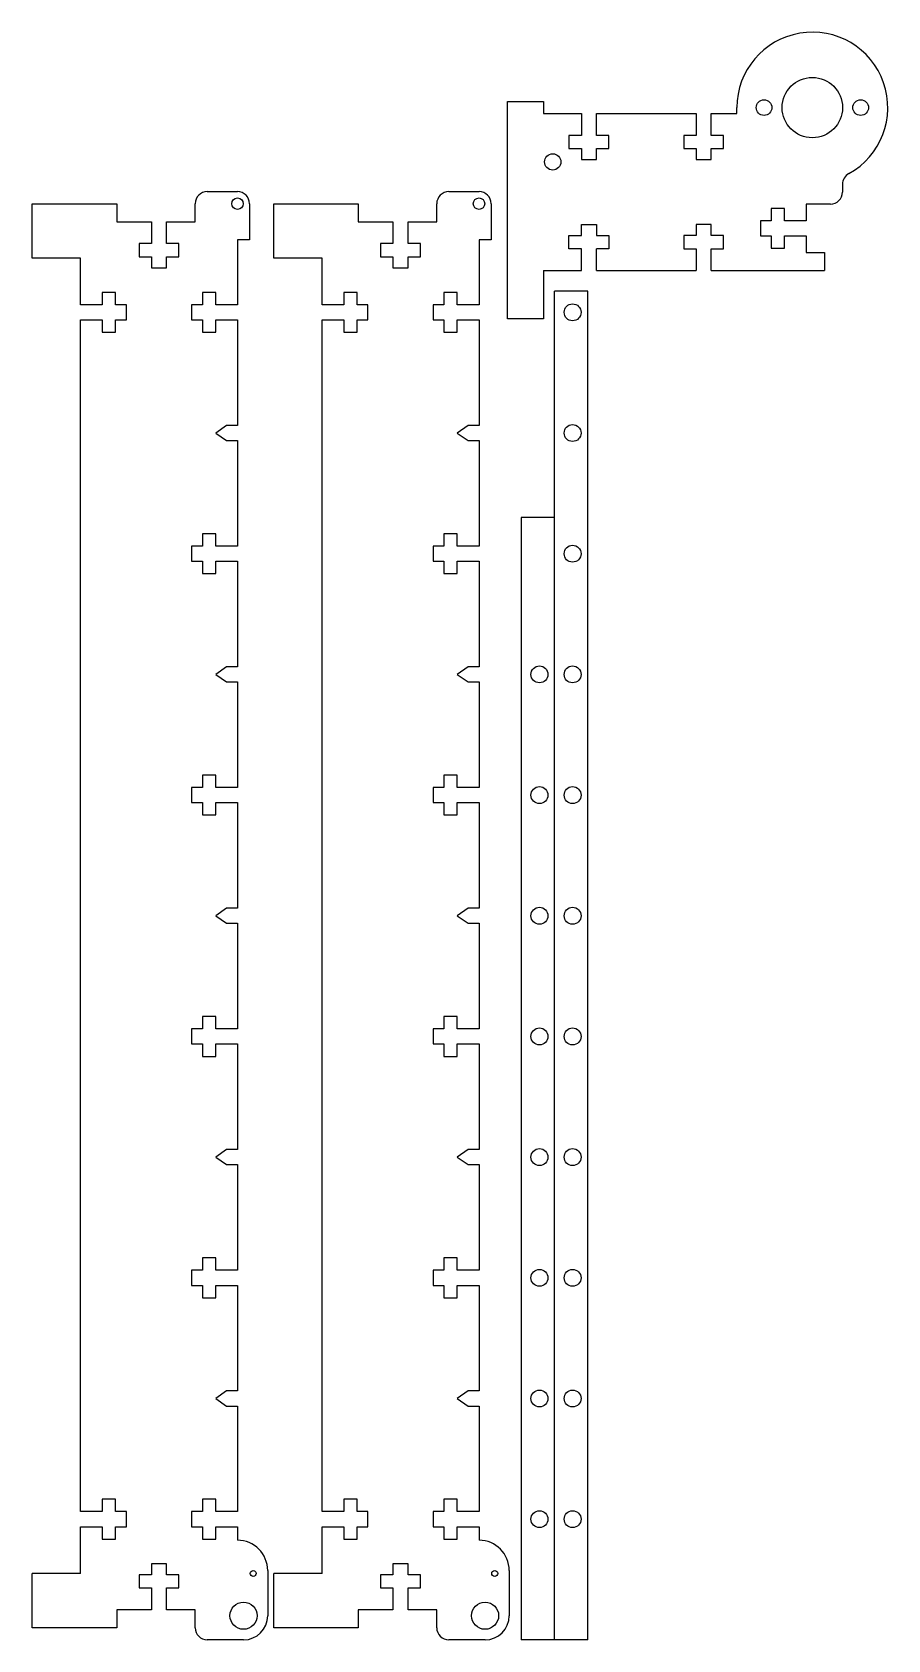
# Model space of a CAD drawing. Header units: millimetres. Extents: x 0 to 142, y 0 to 266.
import ezdxf

# ---------------------------------------------------------------- set-up
doc = ezdxf.new("R2010")
doc.units = ezdxf.units.MM
doc.header["$MEASUREMENT"] = 0
for name, color, linetype in [('GUIDES', 98, 'Continuous'), ('MOTOR_RAIL', 1, 'Continuous'), ('MOTOR_RAIL_380', 1, 'Continuous'), ('SIDE RAIL MIDDLE', 1, 'Continuous')]:
    doc.layers.add(name, color=color, linetype=linetype)

msp = doc.modelspace()

# ---------------------------------------------------------------- linework, layer by layer
at = {"layer": 'GUIDES'}
for p, q in [((92, 223.5), (86.5, 223.5)), ((86.5, 0), (86.5, 223.5)), ((92, 0), (92, 223.5)), ((86.5, 186), (81, 186)), ((81, 186), (81, 175.5)), ((81, 175.5), (81, 0)), ((86.5, 0), (81, 0)), ((92, 0), (86.5, 0))]:
    msp.add_line(p, q, dxfattribs=at)
for centre in [(89.5, 220), (89.5, 200), (89.5, 180), (84, 160), (89.5, 160), (84, 140), (89.5, 140), (84, 120), (89.5, 120), (84, 100), (89.5, 100), (84, 80), (89.5, 80), (84, 60), (89.5, 60), (84, 40), (89.5, 40), (84, 20), (89.5, 20)]:
    msp.add_circle(centre, 1.4, dxfattribs=at)
at = {"layer": 'MOTOR_RAIL'}
for p, q in [((78.7, 254.93), (84.7, 254.93)), ((78.7, 218.93), (78.7, 254.93)), ((84.7, 254.93), (84.7, 252.93)), ((116.7, 252.93), (116.7, 253.93)), ((84.7, 252.93), (90.95, 252.93)), ((90.95, 252.93), (90.95, 249.33)), ((93.45, 249.33), (93.45, 252.93)), ((93.45, 252.93), (109.95, 252.93)), ((109.95, 252.93), (109.95, 249.33)), ((112.45, 249.33), (112.45, 252.93)), ((112.45, 252.93), (116.7, 252.93)), ((90.95, 249.33), (88.9, 249.33)), ((88.9, 249.33), (88.9, 247.13)), ((95.5, 249.33), (93.45, 249.33)), ((95.5, 247.13), (95.5, 249.33)), ((109.95, 249.33), (107.9, 249.33)), ((107.9, 249.33), (107.9, 247.13)), ((114.5, 249.33), (112.45, 249.33)), ((114.5, 247.13), (114.5, 249.33)), ((88.9, 247.13), (90.95, 247.13)), ((90.95, 247.13), (90.95, 245.33)), ((90.95, 245.33), (93.45, 245.33)), ((93.45, 245.33), (93.45, 247.13)), ((93.45, 247.13), (95.5, 247.13)), ((107.9, 247.13), (109.95, 247.13)), ((109.95, 247.13), (109.95, 245.33)), ((109.95, 245.33), (112.45, 245.33)), ((112.45, 245.33), (112.45, 247.13)), ((112.45, 247.13), (114.5, 247.13)), ((134.2, 241.23), (134.2, 239.93)), ((124.6, 237.23), (122.4, 237.23)), ((122.4, 237.23), (122.4, 235.18)), ((124.6, 235.18), (124.6, 237.23)), ((132.2, 237.93), (128.2, 237.93)), ((128.2, 237.93), (128.2, 235.18)), ((90.95, 232.73), (90.95, 234.53)), ((90.95, 234.53), (93.45, 234.53)), ((93.45, 234.53), (93.45, 232.73)), ((112.45, 234.53), (109.95, 234.53)), ((109.95, 234.53), (109.95, 232.73)), ((112.45, 232.73), (112.45, 234.53)), ((122.4, 235.18), (120.6, 235.18)), ((120.6, 235.18), (120.6, 232.68)), ((128.2, 235.18), (124.6, 235.18)), ((88.9, 230.53), (88.9, 232.73)), ((88.9, 232.73), (90.95, 232.73)), ((93.45, 232.73), (95.5, 232.73)), ((95.5, 232.73), (95.5, 230.53)), ((109.95, 232.73), (107.9, 232.73)), ((107.9, 232.73), (107.9, 230.53)), ((114.5, 232.73), (112.45, 232.73)), ((114.5, 230.53), (114.5, 232.73)), ((120.6, 232.68), (122.4, 232.68)), ((122.4, 232.68), (122.4, 230.63)), ((124.6, 230.63), (124.6, 232.68)), ((124.6, 232.68), (128.2, 232.68)), ((128.2, 232.68), (128.2, 229.93)), ((90.95, 230.53), (88.9, 230.53)), ((90.95, 226.93), (90.95, 230.53)), ((93.45, 226.93), (93.45, 230.53)), ((95.5, 230.53), (93.45, 230.53)), ((107.9, 230.53), (109.95, 230.53)), ((109.95, 230.53), (109.95, 226.93)), ((112.45, 226.93), (112.45, 230.53)), ((112.45, 230.53), (114.5, 230.53)), ((122.4, 230.63), (124.6, 230.63)), ((128.2, 229.93), (131.2, 229.93)), ((131.2, 229.93), (131.2, 226.93)), ((84.7, 226.93), (84.7, 218.93)), ((84.7, 226.93), (90.95, 226.93)), ((93.45, 226.93), (109.95, 226.93)), ((112.45, 226.93), (131.2, 226.93)), ((84.7, 218.93), (78.7, 218.93))]:
    msp.add_line(p, q, dxfattribs=at)
msp.add_circle((86.2, 244.93), 1.35, dxfattribs=at)
for centre, radius, start, end in [((129.2, 253.93), 12.5, 298.8657, 180), ((136.2, 241.23), 2, 118.8657, 180), ((132.2, 239.93), 2, 270, 0)]:
    msp.add_arc(centre, radius, start, end, dxfattribs=at)
at = {"layer": 'MOTOR_RAIL_380'}
for centre, radius in [((129.2, 253.93), 5), ((121.2, 253.93), 1.3), ((137.2, 253.93), 1.3)]:
    msp.add_circle(centre, radius, dxfattribs=at)
at = {"layer": 'SIDE RAIL MIDDLE'}
for p, q in [((29, 240), (34, 240)), ((69, 240), (74, 240)), ((0, 229), (0, 238)), ((0, 238), (14, 238)), ((14, 238), (14, 235)), ((27, 235), (27, 238)), ((36, 238), (36, 232)), ((40, 229), (40, 238)), ((40, 238), (54, 238)), ((54, 238), (54, 235)), ((67, 235), (67, 238)), ((76, 238), (76, 232)), ((14, 235), (19.75, 235)), ((19.75, 235), (19.75, 231.4)), ((22.25, 231.4), (22.25, 235)), ((22.25, 235), (27, 235)), ((54, 235), (59.75, 235)), ((59.75, 235), (59.75, 231.4)), ((62.25, 231.4), (62.25, 235)), ((62.25, 235), (67, 235)), ((34, 232), (34, 221.25)), ((36, 232), (34, 232)), ((74, 232), (74, 221.25)), ((76, 232), (74, 232)), ((19.75, 231.4), (17.7, 231.4)), ((17.7, 231.4), (17.7, 229.2)), ((17.7, 229.2), (19.75, 229.2)), ((19.75, 229.2), (19.75, 227.4)), ((24.3, 231.4), (22.25, 231.4)), ((22.25, 227.4), (22.25, 229.2)), ((22.25, 229.2), (24.3, 229.2)), ((24.3, 229.2), (24.3, 231.4)), ((59.75, 231.4), (57.7, 231.4)), ((57.7, 231.4), (57.7, 229.2)), ((57.7, 229.2), (59.75, 229.2)), ((59.75, 229.2), (59.75, 227.4)), ((64.3, 231.4), (62.25, 231.4)), ((62.25, 227.4), (62.25, 229.2)), ((62.25, 229.2), (64.3, 229.2)), ((64.3, 229.2), (64.3, 231.4)), ((8, 229), (0, 229)), ((8, 221.25), (8, 229)), ((19.75, 227.4), (22.25, 227.4)), ((48, 229), (40, 229)), ((48, 221.25), (48, 229)), ((59.75, 227.4), (62.25, 227.4)), ((11.6, 221.25), (8, 221.25)), ((11.6, 223.3), (11.6, 221.25)), ((13.8, 223.3), (11.6, 223.3)), ((13.8, 221.25), (13.8, 223.3)), ((15.6, 221.25), (13.8, 221.25)), ((15.6, 218.75), (15.6, 221.25)), ((26.4, 221.25), (26.4, 218.75)), ((28.2, 221.25), (26.4, 221.25)), ((28.2, 223.3), (28.2, 221.25)), ((30.4, 223.3), (28.2, 223.3)), ((30.4, 221.25), (30.4, 223.3)), ((34, 221.25), (30.4, 221.25)), ((51.6, 221.25), (48, 221.25)), ((51.6, 223.3), (51.6, 221.25)), ((53.8, 223.3), (51.6, 223.3)), ((53.8, 221.25), (53.8, 223.3)), ((55.6, 221.25), (53.8, 221.25)), ((55.6, 218.75), (55.6, 221.25)), ((66.4, 221.25), (66.4, 218.75)), ((68.2, 221.25), (66.4, 221.25)), ((68.2, 223.3), (68.2, 221.25)), ((70.4, 223.3), (68.2, 223.3)), ((70.4, 221.25), (70.4, 223.3)), ((74, 221.25), (70.4, 221.25)), ((8, 21.25), (8, 218.75)), ((8, 218.75), (11.6, 218.75)), ((11.6, 218.75), (11.6, 216.7)), ((13.8, 218.75), (15.6, 218.75)), ((13.8, 216.7), (13.8, 218.75)), ((26.4, 218.75), (28.2, 218.75)), ((28.2, 218.75), (28.2, 216.7)), ((30.4, 218.75), (34, 218.75)), ((30.4, 216.7), (30.4, 218.75)), ((34, 218.75), (34, 201.25)), ((48, 21.25), (48, 218.75)), ((48, 218.75), (51.6, 218.75)), ((51.6, 218.75), (51.6, 216.7)), ((53.8, 218.75), (55.6, 218.75)), ((53.8, 216.7), (53.8, 218.75)), ((66.4, 218.75), (68.2, 218.75)), ((68.2, 218.75), (68.2, 216.7)), ((70.4, 218.75), (74, 218.75)), ((70.4, 216.7), (70.4, 218.75)), ((74, 218.75), (74, 201.25)), ((11.6, 216.7), (13.8, 216.7)), ((28.2, 216.7), (30.4, 216.7)), ((51.6, 216.7), (53.8, 216.7)), ((68.2, 216.7), (70.4, 216.7)), ((32.2, 201.25), (30.4, 200)), ((30.4, 200), (32.2, 198.75)), ((34, 201.25), (32.2, 201.25)), ((72.2, 201.25), (70.4, 200)), ((70.4, 200), (72.2, 198.75)), ((74, 201.25), (72.2, 201.25)), ((32.2, 198.75), (34, 198.75)), ((34, 198.75), (34, 181.25)), ((72.2, 198.75), (74, 198.75)), ((74, 198.75), (74, 181.25)), ((26.4, 181.25), (26.4, 178.75)), ((28.2, 181.25), (26.4, 181.25)), ((28.2, 183.3), (28.2, 181.25)), ((30.4, 183.3), (28.2, 183.3)), ((30.4, 181.25), (30.4, 183.3)), ((34, 181.25), (30.4, 181.25)), ((66.4, 181.25), (66.4, 178.75)), ((68.2, 181.25), (66.4, 181.25)), ((68.2, 183.3), (68.2, 181.25)), ((70.4, 183.3), (68.2, 183.3)), ((70.4, 181.25), (70.4, 183.3)), ((74, 181.25), (70.4, 181.25)), ((26.4, 178.75), (28.2, 178.75)), ((28.2, 178.75), (28.2, 176.7)), ((30.4, 178.75), (34, 178.75)), ((30.4, 176.7), (30.4, 178.75)), ((34, 178.75), (34, 161.25)), ((66.4, 178.75), (68.2, 178.75)), ((68.2, 178.75), (68.2, 176.7)), ((70.4, 178.75), (74, 178.75)), ((70.4, 176.7), (70.4, 178.75)), ((74, 178.75), (74, 161.25)), ((28.2, 176.7), (30.4, 176.7)), ((68.2, 176.7), (70.4, 176.7)), ((32.2, 161.25), (30.4, 160)), ((30.4, 160), (32.2, 158.75)), ((34, 161.25), (32.2, 161.25)), ((72.2, 161.25), (70.4, 160)), ((70.4, 160), (72.2, 158.75)), ((74, 161.25), (72.2, 161.25)), ((32.2, 158.75), (34, 158.75)), ((34, 158.75), (34, 141.25)), ((72.2, 158.75), (74, 158.75)), ((74, 158.75), (74, 141.25)), ((26.4, 141.25), (26.4, 138.75)), ((28.2, 141.25), (26.4, 141.25)), ((28.2, 143.3), (28.2, 141.25)), ((30.4, 143.3), (28.2, 143.3)), ((30.4, 141.25), (30.4, 143.3)), ((34, 141.25), (30.4, 141.25)), ((66.4, 141.25), (66.4, 138.75)), ((68.2, 141.25), (66.4, 141.25)), ((68.2, 143.3), (68.2, 141.25)), ((70.4, 143.3), (68.2, 143.3)), ((70.4, 141.25), (70.4, 143.3)), ((74, 141.25), (70.4, 141.25)), ((26.4, 138.75), (28.2, 138.75)), ((28.2, 138.75), (28.2, 136.7)), ((30.4, 138.75), (34, 138.75)), ((30.4, 136.7), (30.4, 138.75)), ((34, 138.75), (34, 121.25)), ((66.4, 138.75), (68.2, 138.75)), ((68.2, 138.75), (68.2, 136.7)), ((70.4, 138.75), (74, 138.75)), ((70.4, 136.7), (70.4, 138.75)), ((74, 138.75), (74, 121.25)), ((28.2, 136.7), (30.4, 136.7)), ((68.2, 136.7), (70.4, 136.7)), ((32.2, 121.25), (30.4, 120)), ((30.4, 120), (32.2, 118.75)), ((34, 121.25), (32.2, 121.25)), ((72.2, 121.25), (70.4, 120)), ((70.4, 120), (72.2, 118.75)), ((74, 121.25), (72.2, 121.25)), ((32.2, 118.75), (34, 118.75)), ((34, 118.75), (34, 101.25)), ((72.2, 118.75), (74, 118.75)), ((74, 118.75), (74, 101.25)), ((26.4, 101.25), (26.4, 98.75)), ((28.2, 101.25), (26.4, 101.25)), ((28.2, 103.3), (28.2, 101.25)), ((30.4, 103.3), (28.2, 103.3)), ((30.4, 101.25), (30.4, 103.3)), ((34, 101.25), (30.4, 101.25)), ((66.4, 101.25), (66.4, 98.75)), ((68.2, 101.25), (66.4, 101.25)), ((68.2, 103.3), (68.2, 101.25)), ((70.4, 103.3), (68.2, 103.3)), ((70.4, 101.25), (70.4, 103.3)), ((74, 101.25), (70.4, 101.25)), ((26.4, 98.75), (28.2, 98.75)), ((28.2, 98.75), (28.2, 96.7)), ((30.4, 98.75), (34, 98.75)), ((30.4, 96.7), (30.4, 98.75)), ((34, 98.75), (34, 81.25)), ((66.4, 98.75), (68.2, 98.75)), ((68.2, 98.75), (68.2, 96.7)), ((70.4, 98.75), (74, 98.75)), ((70.4, 96.7), (70.4, 98.75)), ((74, 98.75), (74, 81.25)), ((28.2, 96.7), (30.4, 96.7)), ((68.2, 96.7), (70.4, 96.7)), ((32.2, 81.25), (30.4, 80)), ((30.4, 80), (32.2, 78.75)), ((34, 81.25), (32.2, 81.25)), ((72.2, 81.25), (70.4, 80)), ((70.4, 80), (72.2, 78.75)), ((74, 81.25), (72.2, 81.25)), ((32.2, 78.75), (34, 78.75)), ((34, 78.75), (34, 61.25)), ((72.2, 78.75), (74, 78.75)), ((74, 78.75), (74, 61.25)), ((30.4, 63.3), (28.2, 63.3)), ((28.2, 63.3), (28.2, 61.25)), ((30.4, 61.25), (30.4, 63.3)), ((70.4, 63.3), (68.2, 63.3)), ((68.2, 63.3), (68.2, 61.25)), ((70.4, 61.25), (70.4, 63.3)), ((28.2, 61.25), (26.4, 61.25)), ((26.4, 61.25), (26.4, 58.75)), ((26.4, 58.75), (28.2, 58.75)), ((28.2, 58.75), (28.2, 56.7)), ((34, 61.25), (30.4, 61.25)), ((30.4, 56.7), (30.4, 58.75)), ((30.4, 58.75), (34, 58.75)), ((34, 58.75), (34, 41.25)), ((68.2, 61.25), (66.4, 61.25)), ((66.4, 61.25), (66.4, 58.75)), ((66.4, 58.75), (68.2, 58.75)), ((68.2, 58.75), (68.2, 56.7)), ((74, 61.25), (70.4, 61.25)), ((70.4, 56.7), (70.4, 58.75)), ((70.4, 58.75), (74, 58.75)), ((74, 58.75), (74, 41.25)), ((28.2, 56.7), (30.4, 56.7)), ((68.2, 56.7), (70.4, 56.7)), ((32.2, 41.25), (30.4, 40)), ((30.4, 40), (32.2, 38.75)), ((34, 41.25), (32.2, 41.25)), ((72.2, 41.25), (70.4, 40)), ((70.4, 40), (72.2, 38.75)), ((74, 41.25), (72.2, 41.25)), ((32.2, 38.75), (34, 38.75)), ((34, 38.75), (34, 21.25)), ((72.2, 38.75), (74, 38.75)), ((74, 38.75), (74, 21.25)), ((13.8, 23.3), (11.6, 23.3)), ((11.6, 23.3), (11.6, 21.25)), ((13.8, 21.25), (13.8, 23.3)), ((30.4, 23.3), (28.2, 23.3)), ((28.2, 23.3), (28.2, 21.25)), ((30.4, 21.25), (30.4, 23.3)), ((53.8, 23.3), (51.6, 23.3)), ((51.6, 23.3), (51.6, 21.25)), ((53.8, 21.25), (53.8, 23.3)), ((70.4, 23.3), (68.2, 23.3)), ((68.2, 23.3), (68.2, 21.25)), ((70.4, 21.25), (70.4, 23.3)), ((11.6, 21.25), (8, 21.25)), ((8, 11), (8, 18.75)), ((8, 18.75), (11.6, 18.75)), ((11.6, 18.75), (11.6, 16.7)), ((15.6, 21.25), (13.8, 21.25)), ((13.8, 16.7), (13.8, 18.75)), ((13.8, 18.75), (15.6, 18.75)), ((15.6, 18.75), (15.6, 21.25)), ((28.2, 21.25), (26.4, 21.25)), ((26.4, 21.25), (26.4, 18.75)), ((26.4, 18.75), (28.2, 18.75)), ((28.2, 18.75), (28.2, 16.7)), ((34, 21.25), (30.4, 21.25)), ((30.4, 16.7), (30.4, 18.75)), ((30.4, 18.75), (34, 18.75)), ((34, 18.75), (34, 16.5)), ((51.6, 21.25), (48, 21.25)), ((48, 11), (48, 18.75)), ((48, 18.75), (51.6, 18.75)), ((51.6, 18.75), (51.6, 16.7)), ((55.6, 21.25), (53.8, 21.25)), ((53.8, 16.7), (53.8, 18.75)), ((53.8, 18.75), (55.6, 18.75)), ((55.6, 18.75), (55.6, 21.25)), ((68.2, 21.25), (66.4, 21.25)), ((66.4, 21.25), (66.4, 18.75)), ((66.4, 18.75), (68.2, 18.75)), ((68.2, 18.75), (68.2, 16.7)), ((74, 21.25), (70.4, 21.25)), ((70.4, 16.7), (70.4, 18.75)), ((70.4, 18.75), (74, 18.75)), ((74, 18.75), (74, 16.5)), ((11.6, 16.7), (13.8, 16.7)), ((28.2, 16.7), (30.4, 16.7)), ((51.6, 16.7), (53.8, 16.7)), ((68.2, 16.7), (70.4, 16.7)), ((8, 11), (0, 11)), ((0, 2), (0, 11)), ((19.75, 10.8), (17.7, 10.8)), ((17.7, 10.8), (17.7, 8.6)), ((22.25, 12.6), (19.75, 12.6)), ((19.75, 12.6), (19.75, 10.8)), ((22.25, 10.8), (22.25, 12.6)), ((24.3, 10.8), (22.25, 10.8)), ((24.3, 8.6), (24.3, 10.8)), ((39, 11.5), (39, 4)), ((48, 11), (40, 11)), ((40, 2), (40, 11)), ((59.75, 10.8), (57.7, 10.8)), ((57.7, 10.8), (57.7, 8.6)), ((62.25, 12.6), (59.75, 12.6)), ((59.75, 12.6), (59.75, 10.8)), ((62.25, 10.8), (62.25, 12.6)), ((64.3, 10.8), (62.25, 10.8)), ((64.3, 8.6), (64.3, 10.8)), ((79, 11.5), (79, 4)), ((17.7, 8.6), (19.75, 8.6)), ((19.75, 8.6), (19.75, 5)), ((22.25, 5), (22.25, 8.6)), ((22.25, 8.6), (24.3, 8.6)), ((57.7, 8.6), (59.75, 8.6)), ((59.75, 8.6), (59.75, 5)), ((62.25, 5), (62.25, 8.6)), ((62.25, 8.6), (64.3, 8.6)), ((19.75, 5), (14, 5)), ((14, 5), (14, 2)), ((27, 5), (22.25, 5)), ((27, 2), (27, 5)), ((27, 2), (27, 5)), ((59.75, 5), (54, 5)), ((54, 5), (54, 2)), ((67, 5), (62.25, 5)), ((67, 2), (67, 5)), ((67, 2), (67, 5)), ((14, 2), (0, 2)), ((35, 0), (29, 0)), ((54, 2), (40, 2)), ((75, 0), (69, 0))]:
    msp.add_line(p, q, dxfattribs=at)
for centre, radius in [((34, 238), 0.95), ((74, 238), 0.95), ((36.6, 11), 0.5), ((76.6, 11), 0.5), ((35, 4), 2.25), ((75, 4), 2.25)]:
    msp.add_circle(centre, radius, dxfattribs=at)
for centre, radius, start, end in [((29, 238), 2, 90, 180), ((34, 238), 2, 0, 90), ((69, 238), 2, 90, 180), ((74, 238), 2, 0, 90), ((34, 11.5), 5, 0, 90), ((74, 11.5), 5, 0, 90), ((35, 4), 4, 270, 0), ((75, 4), 4, 270, 0), ((29, 2), 2, 180, 270), ((69, 2), 2, 180, 270)]:
    msp.add_arc(centre, radius, start, end, dxfattribs=at)

doc.saveas('drawing.dxf')
